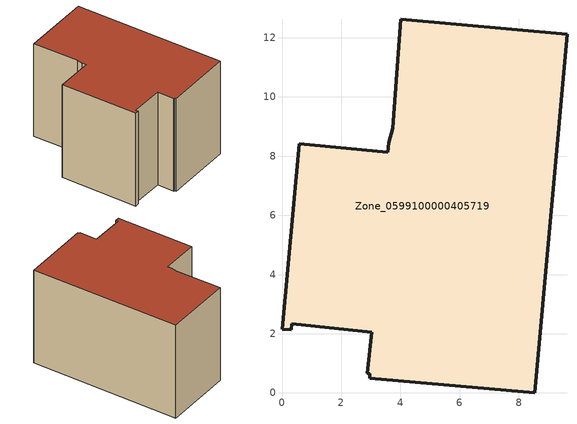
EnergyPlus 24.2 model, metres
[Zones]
Zone_0599100000405719
 floor ground (C_G): 0.32,2.13 0,2.15 0.58,8.41 3.57,8.14 3.6,8.45 3.75,8.94 4.01,12.63 9.63,12.12 8.54,0 2.96,0.5 2.97,0.65 2.88,0.66 3.03,2.04 0.33,2.33 z0
 wall outside (C_F): 2.96,0.5 8.54,0 9.63,12.12 4.01,12.63 3.75,8.94 3.6,8.45 3.57,8.14 0.58,8.41 0,2.15 0.32,2.13 0.33,2.33 3.03,2.04 2.88,0.66 2.97,0.65 2.96,0.5 z0:8.03
 roof outside (C_R): 3.6,8.45 3.57,8.14 0.58,8.41 0,2.15 0.32,2.13 0.33,2.33 3.03,2.04 2.88,0.66 2.97,0.65 2.96,0.5 8.54,0 9.63,12.12 4.01,12.63 3.75,8.94 z8.03
[BUILDING]
Pand.0599100000405719: North Axis=0; Terrain=City; Loads Convergence Tolerance Value=0.04; Temperature Convergence Tolerance Value=0.4; Solar Distribution=FullExterior; Maximum Number of Warmup Days=25; Minimum Number of Warmup Days=1
[Site:Location]
Rotterdam.The.Hague.AP_ZH_NLD Design_Conditions: Latitude=51.96; Longitude=4.45; Time Zone=1; Elevation=-4.5
[SITE:GROUNDTEMPERATURE:BUILDINGSURFACE]
18, 18, 18, 18, 18, 18, 18, 18, 18, 18, 18, 18
[MATERIAL] Thermal Absorptance=0.9; Solar Absorptance=0.7; Visible Absorptance=0.7
Name | Roughness | Thickness | Conductivity | Density | Specific Heat
G.TC.1992-2005 | MediumSmooth | 0.15 | 0.06 | 540 | 1210
F.TC.1992-2005 | Rough | 0.3 | 0.12 | 1920 | 840
R.TC.1992-2005 | MediumRough | 0.2 | 0.08 | 1500 | 1000
[CONSTRUCTION]
C_G: G.TC.1992-2005
C_F: F.TC.1992-2005
C_R: R.TC.1992-2005
[ZONE]
Zone_0599100000405719: Type=1; Multiplier=1; Ceiling Height=Autocalculate; Volume=Autocalculate; Floor Area=autocalculate; Part of Total Floor Area=Yes
[ZONEINFILTRATION:DESIGNFLOWRATE]
Infil_Zone_0599100000405719: Zone or ZoneList or Space or SpaceList=Zone_0599100000405719; Schedule=AlwaysOn; Design Flow Rate Calculation Method=Flow/Area; Flow Rate per Floor Area=0.0015; Constant Term Coefficient=1; Temperature Term Coefficient=0; Velocity Term Coefficient=0; Velocity Squared Term Coefficient=0
[HVACTEMPLATE:ZONE:IDEALLOADSAIRSYSTEM]
Zone_0599100000405719: Maximum Heating Supply Air Temperature=50; Minimum Cooling Supply Air Temperature=13; Maximum Heating Supply Air Humidity Ratio=0.0156; Minimum Cooling Supply Air Humidity Ratio=0.0077; Heating Limit=NoLimit; Cooling Limit=NoLimit; Dehumidification Control Type=ConstantSensibleHeatRatio; Cooling Sensible Heat Ratio=0.7; Dehumidification Setpoint=60; Humidification Control Type=None; Humidification Setpoint=30; Outdoor Air Method=None; Outdoor Air Flow Rate per Person=0.00944; Outdoor Air Flow Rate per Zone Floor Area=0; Outdoor Air Flow Rate per Zone=0; Demand Controlled Ventilation Type=None; Outdoor Air Economizer Type=NoEconomizer; Heat Recovery Type=None; Sensible Heat Recovery Effectiveness=0.7; Latent Heat Recovery Effectiveness=0.65
[ZONECONTROL:THERMOSTAT]
ThermostatControl_Zone_0599100000405719: Zone or ZoneList=Zone_0599100000405719; Control Type Schedule=DualSetpointControlType; Control 1=Thermostat_Zone_0599100000405719; Temperature Difference Between Cutout And Setpoint=0
[THERMOSTATSETPOINT:DUALSETPOINT]
Thermostat_Zone_0599100000405719: Heating Setpoint Temperature Schedule=HeatingSetpoint_Zone_0599100000405719; Cooling Setpoint Temperature Schedule=CoolingSetpoint_Zone_0599100000405719
[SCHEDULE:COMPACT]
HeatingSetpoint_Zone_0599100000405719: Through: 12/31, For: AllDays, Until: 24:00, 21
CoolingSetpoint_Zone_0599100000405719: Through: 12/31, For: AllDays, Until: 24:00, 24
DualSetpointControlType: Through: 12/31, For: AllDays, Until: 24:00, 4
AlwaysOn: Through: 12/31, For: AllDays, Until: 24:00, 1
